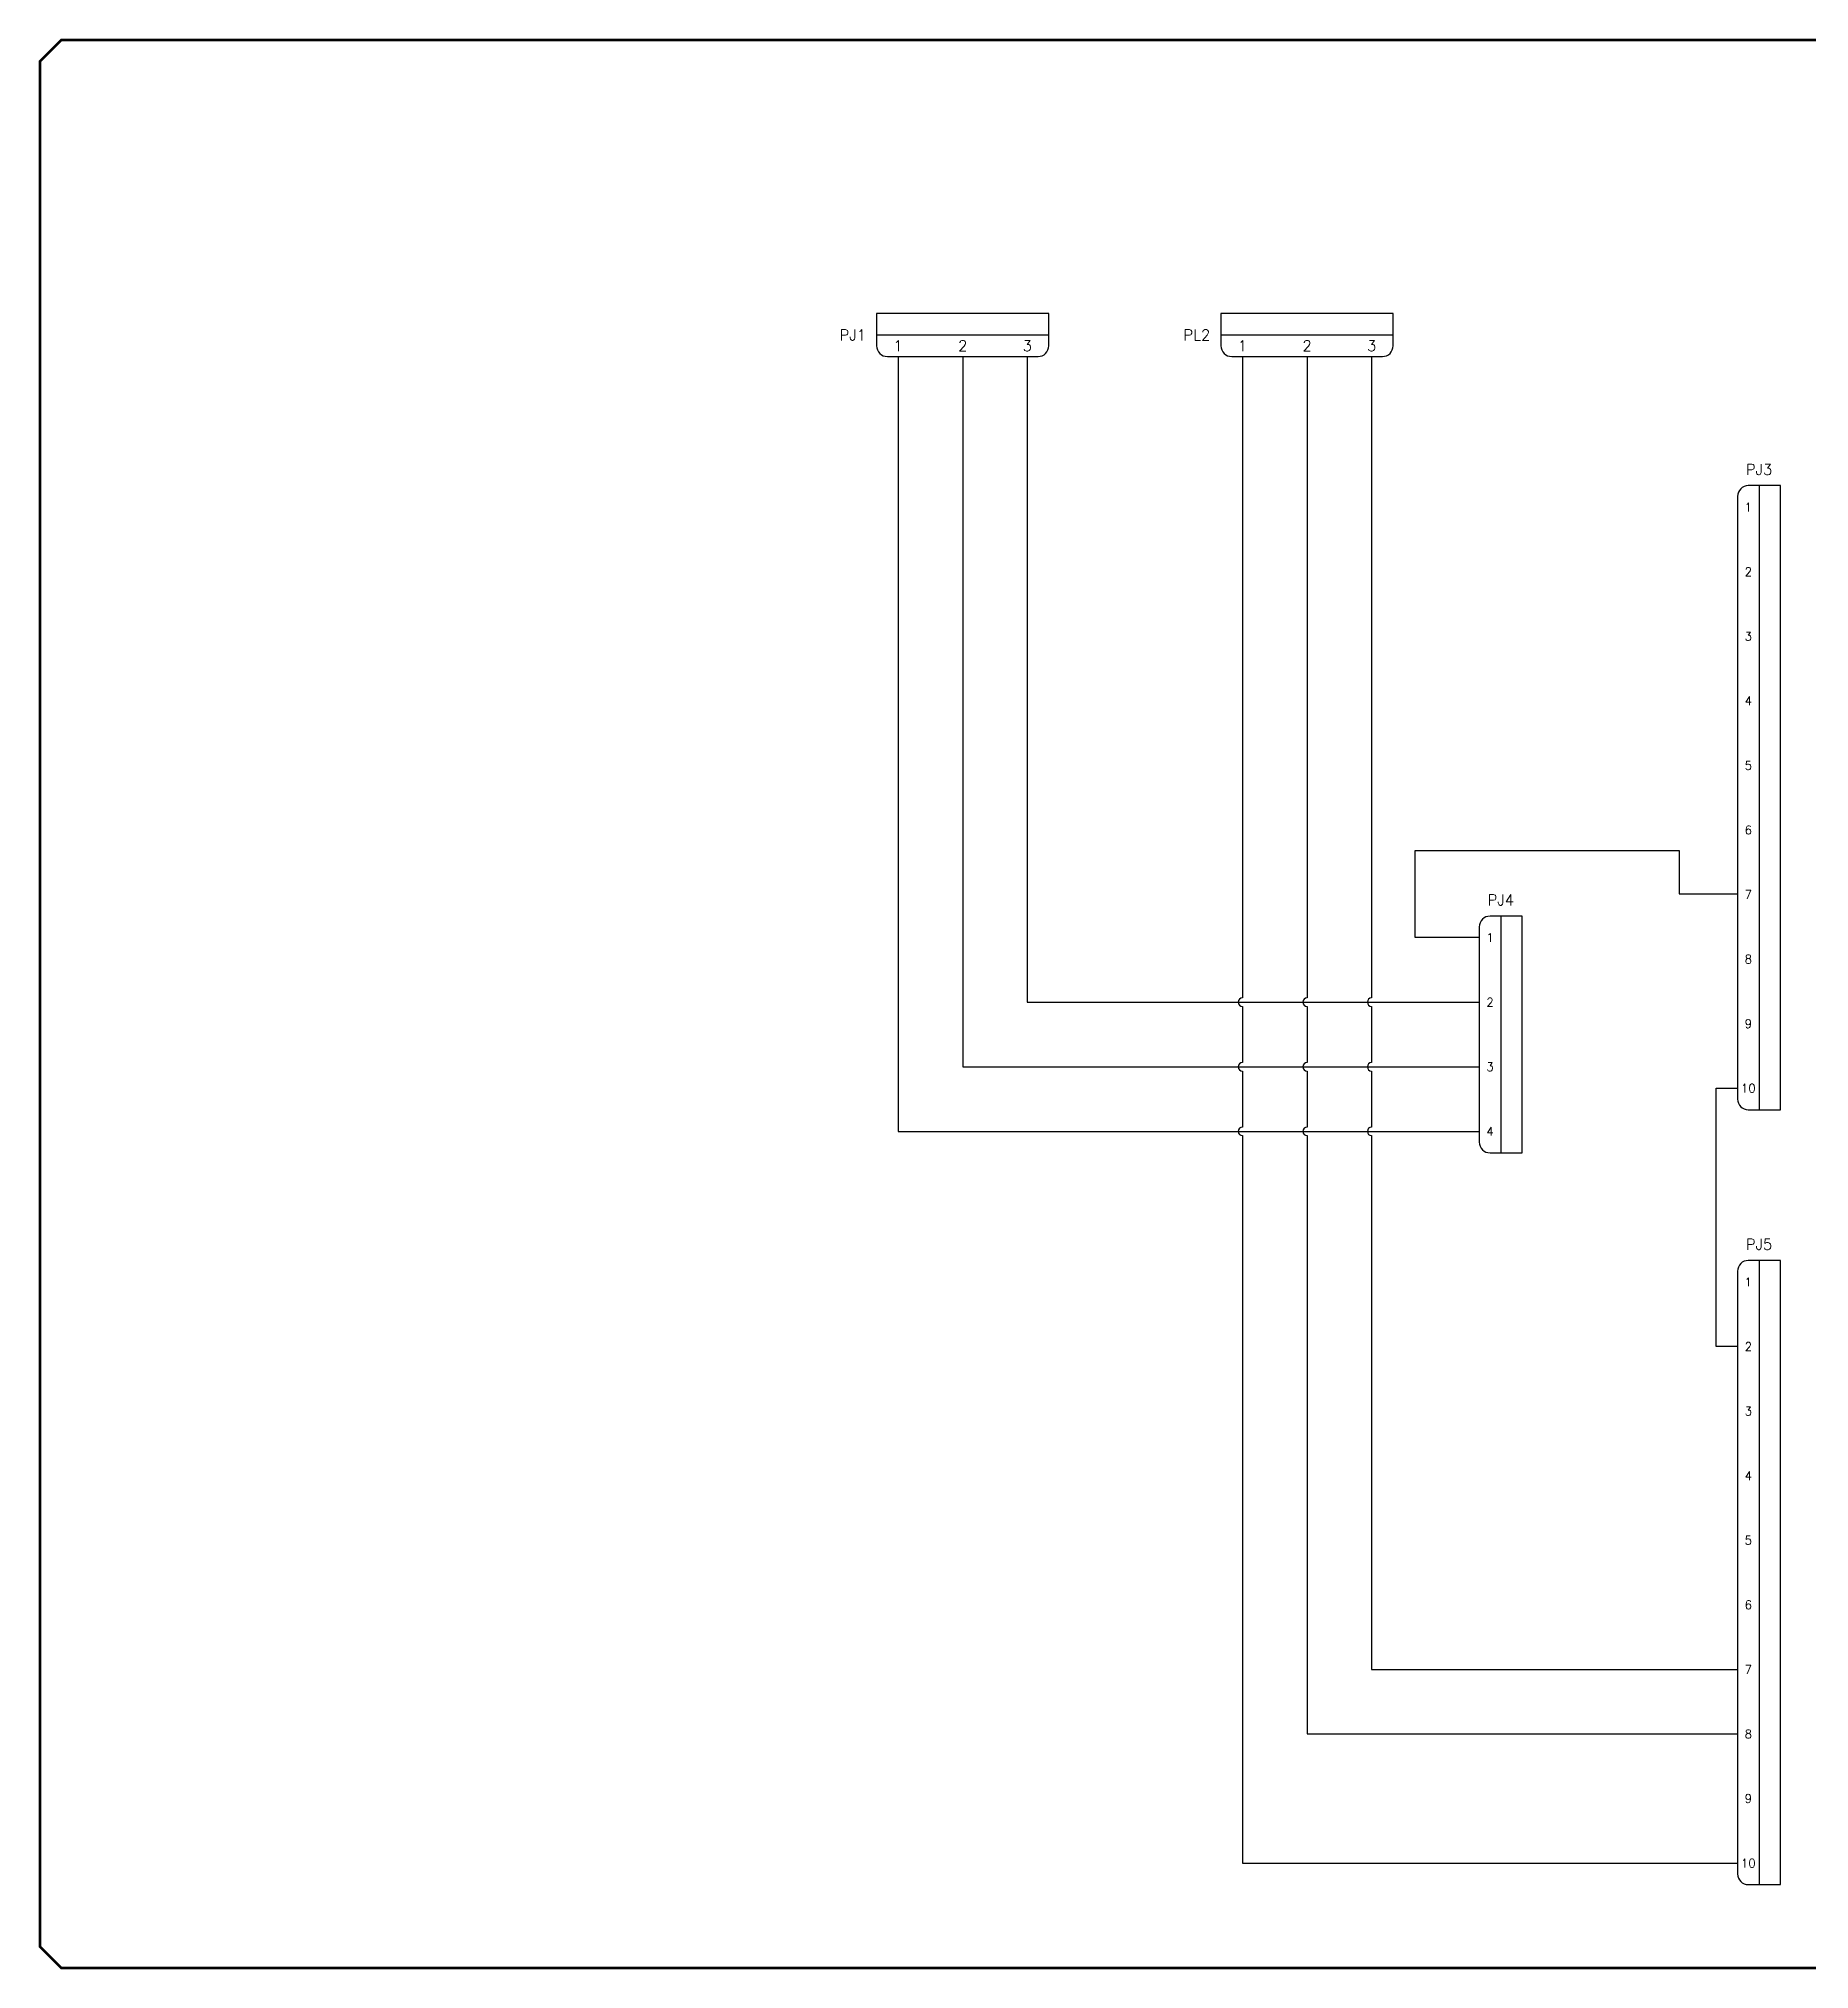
# Model space of a CAD drawing. Header units: inches. Extents: x 0 to 33.5, y 0 to 22.4.
# Drawn here: x 0.02 to 20.58, y 0.02 to 22.44 of the extents above; entities that cross this region are included whole.
import ezdxf
from ezdxf.enums import TextEntityAlignment as Align

# ---------------------------------------------------------------- set-up
doc = ezdxf.new("R2010")
doc.units = ezdxf.units.IN
doc.header["$MEASUREMENT"] = 0
for name, color, linetype in [('MISC', 7, 'Continuous'), ('SYMS', 7, 'Continuous'), ('TAGS', 150, 'Continuous'), ('TERMS', 123, 'Continuous'), ('TITLE', 7, 'Continuous'), ('WIRES', 7, 'Continuous')]:
    doc.layers.add(name, color=color, linetype=linetype)
doc.styles.add('ITALIC', font='ITALIC')
doc.styles.add('SIMPLEX', font='SIMPLEX')
doc.styles.add('WD', font='romans.shx')

# ---------------------------------------------------------------- blocks, each defined once
blk = doc.blocks.new('NO_NUM_acade_title')
at = {"layer": 'TITLE', "const_width": 0.0312}
blk.add_lwpolyline([(30.594, 0.281), (30.594, 22.177), (30.344, 22.427), (0.281, 22.427), (0.031, 22.177), (0.031, 0.281), (0.281, 0.031), (30.344, 0.031)], close=True, dxfattribs=at)
at = {"layer": 'TITLE', "color": 1, "style": 'ITALIC'}
for tag, height, p in [('TITLE#1', 0.125, (32.156, 3.406)), ('TITLE#2', 0.125, (32.156, 3.204)), ('TITLE#3', 0.125, (32.156, 3.001)), ('TITLE#4', 0.125, (32.156, 2.799)), ('DWG#', 0.2, (32.156, 0.826))]:
    blk.add_attdef(tag, text='', height=height, dxfattribs=at).set_placement(p, align=Align.CENTER)
at = {"layer": 'TITLE', "color": 1, "style": 'SIMPLEX'}
blk.add_attdef('CAD#', (30.826, 1.958), '', height=0.0938, rotation=90, dxfattribs=at)
at = {"layer": 'TITLE', "color": 1}
for tag, p, height, style in [('ENGINEER', (31.237, 1.958), 0.0938, 'ITALIC'), ('CHKDBY', (32.424, 1.958), 0.0938, 'ITALIC'), ('JOB#', (31.464, 1.644), 0.0938, 'SIMPLEX'), ('DRAWNBY', (32.494, 1.644), 0.0938, 'ITALIC'), ('SCALE', (31.353, 1.344), 0.0938, 'SIMPLEX'), ('DATE', (32.408, 1.344), 0.0938, 'SIMPLEX'), ('SHTS', (32.532, 0.25), 0.2, 'ITALIC')]:
    blk.add_attdef(tag, p, '', height=height, dxfattribs=dict(at, style=style))
at = {"layer": 'TITLE', "color": 1, "style": 'ITALIC'}
blk.add_attdef('SH#', text='', height=0.2, dxfattribs=at).set_placement((31.881, 0.25), align=Align.RIGHT)
at = {"layer": 'TITLE', "color": 7, "flags": 9}
blk.add_attdef('WD_TB', (31.219, 0.031), '', height=0.125, dxfattribs=at)
blk = doc.blocks.new('VCN1_1PJ_554')
at = {"layer": 'SYMS'}
for p, q in [((-0.25, 0.25), (-0.25, -0.125)), ((1.75, 0.25), (-0.25, 0.25)), ((1.75, -0.125), (1.75, 0.25)), ((-0.25, 0), (1.75, 0)), ((-0.125, -0.25), (1.625, -0.25))]:
    blk.add_line(p, q, dxfattribs=at)
for centre, start, end in [((-0.125, -0.125), 180, 270), ((1.625, -0.125), 270, 0)]:
    blk.add_arc(centre, 0.125, start, end, dxfattribs=at)
at = {"layer": 'SYMS', "linetype": 'Continuous', "style": 'WD', "flags": 8}
for tag, p in [('TERMDESC01J', (-0.05, 0.35)), ('TERMDESC02J', (0.7, 0.35)), ('TERMDESC03J', (1.45, 0.35))]:
    blk.add_attdef(tag, p, '', height=0.1, rotation=90, dxfattribs=at)
for tag, p in [('X2WIRE01J', (0.05, 0.35)), ('X2WIRE02J', (0.8, 0.35)), ('X2WIRE03J', (1.55, 0.35))]:
    blk.add_attdef(tag, text='', height=0.1, rotation=90, dxfattribs=at).set_placement(p, align=Align.TOP_LEFT)
at = {"layer": 'SYMS', "style": 'WD', "width": 0.7}
for tag, p in [('INST', (-0.375, 0.25)), ('LOC', (-0.375, 0.094)), ('XREF', (-0.375, -0.219)), ('DESC1', (-0.375, -0.375)), ('DESC2', (-0.375, -0.531))]:
    blk.add_attdef(tag, text='', height=0.125, dxfattribs=at).set_placement(p, align=Align.RIGHT)
at = {"layer": 'SYMS', "linetype": 'Continuous', "style": 'WD', "flags": 9}
for tag, p in [('ASSYCODE', (-0.188, 0.312)), ('MFG', (-0.171, 0.344)), ('CAT', (-0.169, 0.363))]:
    blk.add_attdef(tag, text='', height=0.01, dxfattribs=at).set_placement(p, align=Align.CENTER)
at = {"layer": 'SYMS', "style": 'WD'}
for tag, p, flags in [('ACE_FLAG', (-0.207, 0.434), 9), ('FAMILY', (-0.194, 0.407), 9), ('X2TERM01J', (0, 0.25), 1), ('X2TERM02J', (0.75, 0.25), 1), ('X2TERM03J', (1.5, 0.25), 1), ('WD_JUMPERS', (0, 0), 1), ('GENDER', (0.109, 0.08), 9), ('WDBLKNAM', (0.175, 0.125), 9), ('X1LINK', (1.875, 0), 1), ('X8TERM01P', (0, -0.25), 1), ('X8TERM02P', (0.75, -0.25), 1), ('X8TERM03P', (1.5, -0.25), 1)]:
    blk.add_attdef(tag, p, '', height=0.01, dxfattribs=dict(at, flags=flags))
at = {"layer": 'SYMS', "color": 7, "style": 'WD'}
for tag, p in [('X2_TINY_DOT_DONT_REMOVE_01J', (0, 0.25)), ('X2_TINY_DOT_DONT_REMOVE_02J', (0.75, 0.25)), ('X2_TINY_DOT_DONT_REMOVE_03J', (1.5, 0.25)), ('X8_TINY_DOT_DONT_REMOVE_01P', (0, -0.25)), ('X8_TINY_DOT_DONT_REMOVE_02P', (0.75, -0.25)), ('X8_TINY_DOT_DONT_REMOVE_03P', (1.5, -0.25))]:
    blk.add_attdef(tag, p, '', height=0.0001, dxfattribs=at)
at = {"layer": 'SYMS', "style": 'WD'}
blk.add_attdef('TAG1', text='', height=0.125, dxfattribs=at).set_placement((-0.375, -0.062), align=Align.RIGHT)
at = {"layer": 'SYMS', "linetype": 'Continuous', "style": 'WD'}
for tag, flags, p in [('TERM01J', 9, (0, 0.125)), ('TERM02J', 9, (0.75, 0.125)), ('TERM03J', 9, (1.5, 0.125)), ('TERM01P', 8, (0, -0.125)), ('TERM02P', 8, (0.75, -0.125)), ('TERM03P', 8, (1.5, -0.125))]:
    blk.add_attdef(tag, text='', height=0.125, dxfattribs=dict(at, flags=flags)).set_placement(p, align=Align.MIDDLE_CENTER)
at = {"layer": 'SYMS', "linetype": 'Continuous', "style": 'WD', "flags": 8}
for tag, p in [('TERMDESC01P', (-0.05, -0.35)), ('TERMDESC02P', (0.7, -0.35)), ('TERMDESC03P', (1.45, -0.35))]:
    blk.add_attdef(tag, text='', height=0.1, rotation=90, dxfattribs=at).set_placement(p, align=Align.RIGHT)
for tag, p in [('X8WIRE01P', (0.05, -0.35)), ('X8WIRE02P', (0.8, -0.35)), ('X8WIRE03P', (1.55, -0.35))]:
    blk.add_attdef(tag, text='', height=0.1, rotation=90, dxfattribs=at).set_placement(p, align=Align.TOP_RIGHT)
blk = doc.blocks.new('HCN1_1PJ_7BB')
at = {"layer": 'SYMS'}
for p, q in [((0.25, 0.25), (-0.125, 0.25)), ((0, 0.25), (0, -7)), ((0.25, -7), (0.25, 0.25)), ((-0.25, 0.125), (-0.25, -6.875)), ((-0.125, -7), (0.25, -7))]:
    blk.add_line(p, q, dxfattribs=at)
for centre, start, end in [((-0.125, 0.125), 90, 180), ((-0.125, -6.875), 180, 270)]:
    blk.add_arc(centre, 0.125, start, end, dxfattribs=at)
at = {"layer": 'SYMS', "style": 'WD', "width": 0.7}
for tag, p in [('INST', (0, 1)), ('LOC', (0, 0.844)), ('DESC1', (0, 0.688)), ('DESC2', (0, 0.531))]:
    blk.add_attdef(tag, text='', height=0.125, dxfattribs=at).set_placement(p, align=Align.CENTER)
at = {"layer": 'SYMS', "style": 'WD'}
blk.add_attdef('TAG1', text='', height=0.125, dxfattribs=at).set_placement((0, 0.375), align=Align.CENTER)
at = {"layer": 'SYMS', "style": 'WD', "width": 0.8}
blk.add_attdef('XREF', (1, 0.375), '', height=0.125, dxfattribs=at)
at = {"layer": 'SYMS', "linetype": 'Continuous', "style": 'WD', "flags": 8}
for tag, p in [('TERMDESC01P', (-0.35, 0.05)), ('TERMDESC02P', (-0.35, -0.7)), ('TERMDESC03P', (-0.35, -1.45)), ('TERMDESC04P', (-0.35, -2.2)), ('TERMDESC05P', (-0.35, -2.95)), ('TERMDESC06P', (-0.35, -3.7)), ('TERMDESC07P', (-0.35, -4.45)), ('TERMDESC08P', (-0.35, -5.2)), ('TERMDESC09P', (-0.35, -5.95)), ('TERMDESC10P', (-0.35, -6.7))]:
    blk.add_attdef(tag, text='', height=0.1, dxfattribs=at).set_placement(p, align=Align.RIGHT)
at = {"layer": 'SYMS', "linetype": 'Continuous', "style": 'WD'}
for tag, flags, p in [('TERM01P', 8, (-0.125, 0)), ('TERM01J', 9, (0.125, 0)), ('TERM02P', 8, (-0.125, -0.75)), ('TERM02J', 9, (0.125, -0.75)), ('TERM03P', 8, (-0.125, -1.5)), ('TERM03J', 9, (0.125, -1.5)), ('TERM04P', 8, (-0.125, -2.25)), ('TERM04J', 9, (0.125, -2.25)), ('TERM05P', 8, (-0.125, -3)), ('TERM05J', 9, (0.125, -3)), ('TERM06P', 8, (-0.125, -3.75)), ('TERM06J', 9, (0.125, -3.75)), ('TERM07P', 8, (-0.125, -4.5)), ('TERM07J', 9, (0.125, -4.5)), ('TERM08P', 8, (-0.125, -5.25)), ('TERM08J', 9, (0.125, -5.25)), ('TERM09P', 8, (-0.125, -6)), ('TERM09J', 9, (0.125, -6)), ('TERM10P', 8, (-0.125, -6.75)), ('TERM10J', 9, (0.125, -6.75))]:
    blk.add_attdef(tag, text='', height=0.1, dxfattribs=dict(at, flags=flags)).set_placement(p, align=Align.MIDDLE_CENTER)
at = {"layer": 'SYMS', "color": 7, "style": 'WD'}
for tag, p in [('X4_TINY_DOT_DONT_REMOVE_01P', (-0.25, 0)), ('X1_TINY_DOT_DONT_REMOVE_01J', (0.25, 0)), ('X4_TINY_DOT_DONT_REMOVE_02P', (-0.25, -0.75)), ('X1_TINY_DOT_DONT_REMOVE_02J', (0.25, -0.75)), ('X4_TINY_DOT_DONT_REMOVE_03P', (-0.25, -1.5)), ('X1_TINY_DOT_DONT_REMOVE_03J', (0.25, -1.5)), ('X4_TINY_DOT_DONT_REMOVE_04P', (-0.25, -2.25)), ('X1_TINY_DOT_DONT_REMOVE_04J', (0.25, -2.25)), ('X4_TINY_DOT_DONT_REMOVE_05P', (-0.25, -3)), ('X1_TINY_DOT_DONT_REMOVE_05J', (0.25, -3)), ('X4_TINY_DOT_DONT_REMOVE_06P', (-0.25, -3.75)), ('X1_TINY_DOT_DONT_REMOVE_06J', (0.25, -3.75)), ('X4_TINY_DOT_DONT_REMOVE_07P', (-0.25, -4.5)), ('X1_TINY_DOT_DONT_REMOVE_07J', (0.25, -4.5)), ('X4_TINY_DOT_DONT_REMOVE_08P', (-0.25, -5.25)), ('X1_TINY_DOT_DONT_REMOVE_08J', (0.25, -5.25)), ('X4_TINY_DOT_DONT_REMOVE_09P', (-0.25, -6)), ('X1_TINY_DOT_DONT_REMOVE_09J', (0.25, -6)), ('X4_TINY_DOT_DONT_REMOVE_10P', (-0.25, -6.75)), ('X1_TINY_DOT_DONT_REMOVE_10J', (0.25, -6.75))]:
    blk.add_attdef(tag, p, '', height=0.0001, dxfattribs=at)
at = {"layer": 'SYMS', "style": 'WD'}
for tag, p, flags in [('X4TERM01P', (-0.25, 0), 1), ('WD_JUMPERS', (0, 0), 1), ('ACE_FLAG', (0.048, 0.134), 9), ('FAMILY', (0.048, 0.121), 9), ('GENDER', (0.109, 0.08), 9), ('WDBLKNAM', (0.175, 0.125), 9), ('X1TERM01J', (0.25, 0), 1), ('X4TERM02P', (-0.25, -0.75), 1), ('X1TERM02J', (0.25, -0.75), 1), ('X4TERM03P', (-0.25, -1.5), 1), ('X1TERM03J', (0.25, -1.5), 1), ('X4TERM04P', (-0.25, -2.25), 1), ('X1TERM04J', (0.25, -2.25), 1), ('X4TERM05P', (-0.25, -3), 1), ('X1TERM05J', (0.25, -3), 1), ('X4TERM06P', (-0.25, -3.75), 1), ('X1TERM06J', (0.25, -3.75), 1), ('X4TERM07P', (-0.25, -4.5), 1), ('X1TERM07J', (0.25, -4.5), 1), ('X4TERM08P', (-0.25, -5.25), 1), ('X1TERM08J', (0.25, -5.25), 1), ('X4TERM09P', (-0.25, -6), 1), ('X1TERM09J', (0.25, -6), 1), ('X4TERM10P', (-0.25, -6.75), 1), ('X1TERM10J', (0.25, -6.75), 1), ('X8LINK', (0, -7.125), 1)]:
    blk.add_attdef(tag, p, '', height=0.01, dxfattribs=dict(at, flags=flags))
at = {"layer": 'SYMS', "linetype": 'Continuous', "style": 'WD', "flags": 9}
for tag, p in [('ASSYCODE', (0.046, 0.065)), ('MFG', (0.051, 0.078)), ('CAT', (0.052, 0.098))]:
    blk.add_attdef(tag, text='', height=0.01, dxfattribs=at).set_placement(p, align=Align.CENTER)
at = {"layer": 'SYMS', "linetype": 'Continuous', "style": 'WD', "flags": 8}
for tag, p in [('TERMDESC01J', (0.35, 0.05)), ('TERMDESC02J', (0.35, -0.7)), ('TERMDESC03J', (0.35, -1.45)), ('TERMDESC04J', (0.35, -2.2)), ('TERMDESC05J', (0.35, -2.95)), ('TERMDESC06J', (0.35, -3.7)), ('TERMDESC07J', (0.35, -4.45)), ('TERMDESC08J', (0.35, -5.2)), ('TERMDESC09J', (0.35, -5.95)), ('TERMDESC10J', (0.35, -6.7))]:
    blk.add_attdef(tag, p, '', height=0.1, dxfattribs=at)
for tag, p in [('X4WIRE01P', (-0.35, -0.05)), ('X4WIRE02P', (-0.35, -0.8)), ('X4WIRE03P', (-0.35, -1.55)), ('X4WIRE04P', (-0.35, -2.3)), ('X4WIRE05P', (-0.35, -3.05)), ('X4WIRE06P', (-0.35, -3.8)), ('X4WIRE07P', (-0.35, -4.55)), ('X4WIRE08P', (-0.35, -5.3)), ('X4WIRE09P', (-0.35, -6.05)), ('X4WIRE10P', (-0.35, -6.8))]:
    blk.add_attdef(tag, text='', height=0.1, dxfattribs=at).set_placement(p, align=Align.TOP_RIGHT)
for tag, p in [('X1WIRE01J', (0.35, -0.05)), ('X1WIRE02J', (0.35, -0.8)), ('X1WIRE03J', (0.35, -1.55)), ('X1WIRE04J', (0.35, -2.3)), ('X1WIRE05J', (0.35, -3.05)), ('X1WIRE06J', (0.35, -3.8)), ('X1WIRE07J', (0.35, -4.55)), ('X1WIRE08J', (0.35, -5.3)), ('X1WIRE09J', (0.35, -6.05)), ('X1WIRE10J', (0.35, -6.8))]:
    blk.add_attdef(tag, text='', height=0.1, dxfattribs=at).set_placement(p, align=Align.TOP_LEFT)
blk = doc.blocks.new('HCN1_1PJ_96D')
at = {"layer": 'SYMS'}
for p, q in [((0.25, 0.25), (-0.125, 0.25)), ((0, 0.25), (0, -2.5)), ((0.25, -2.5), (0.25, 0.25)), ((-0.25, 0.125), (-0.25, -2.375)), ((-0.125, -2.5), (0.25, -2.5))]:
    blk.add_line(p, q, dxfattribs=at)
for centre, start, end in [((-0.125, 0.125), 90, 180), ((-0.125, -2.375), 180, 270)]:
    blk.add_arc(centre, 0.125, start, end, dxfattribs=at)
at = {"layer": 'SYMS', "style": 'WD', "width": 0.7}
for tag, p in [('INST', (0, 1)), ('LOC', (0, 0.844)), ('DESC1', (0, 0.688)), ('DESC2', (0, 0.531))]:
    blk.add_attdef(tag, text='', height=0.125, dxfattribs=at).set_placement(p, align=Align.CENTER)
at = {"layer": 'SYMS', "style": 'WD'}
blk.add_attdef('TAG1', text='', height=0.125, dxfattribs=at).set_placement((0, 0.375), align=Align.CENTER)
at = {"layer": 'SYMS', "style": 'WD', "width": 0.8}
blk.add_attdef('XREF', (1, 0.375), '', height=0.125, dxfattribs=at)
at = {"layer": 'SYMS', "linetype": 'Continuous', "style": 'WD', "flags": 8}
for tag, p in [('TERMDESC01P', (-0.35, 0.05)), ('TERMDESC02P', (-0.35, -0.7)), ('TERMDESC03P', (-0.35, -1.45)), ('TERMDESC04P', (-0.35, -2.2))]:
    blk.add_attdef(tag, text='', height=0.1, dxfattribs=at).set_placement(p, align=Align.RIGHT)
at = {"layer": 'SYMS', "linetype": 'Continuous', "style": 'WD'}
for tag, flags, p in [('TERM01P', 8, (-0.125, 0)), ('TERM01J', 9, (0.125, 0)), ('TERM02P', 8, (-0.125, -0.75)), ('TERM02J', 9, (0.125, -0.75)), ('TERM03P', 8, (-0.125, -1.5)), ('TERM03J', 9, (0.125, -1.5)), ('TERM04P', 8, (-0.125, -2.25)), ('TERM04J', 9, (0.125, -2.25))]:
    blk.add_attdef(tag, text='', height=0.1, dxfattribs=dict(at, flags=flags)).set_placement(p, align=Align.MIDDLE_CENTER)
at = {"layer": 'SYMS', "color": 7, "style": 'WD'}
for tag, p in [('X4_TINY_DOT_DONT_REMOVE_01P', (-0.25, 0)), ('X1_TINY_DOT_DONT_REMOVE_01J', (0.25, 0)), ('X4_TINY_DOT_DONT_REMOVE_02P', (-0.25, -0.75)), ('X1_TINY_DOT_DONT_REMOVE_02J', (0.25, -0.75)), ('X4_TINY_DOT_DONT_REMOVE_03P', (-0.25, -1.5)), ('X1_TINY_DOT_DONT_REMOVE_03J', (0.25, -1.5)), ('X4_TINY_DOT_DONT_REMOVE_04P', (-0.25, -2.25)), ('X1_TINY_DOT_DONT_REMOVE_04J', (0.25, -2.25))]:
    blk.add_attdef(tag, p, '', height=0.0001, dxfattribs=at)
at = {"layer": 'SYMS', "style": 'WD'}
for tag, p, flags in [('X4TERM01P', (-0.25, 0), 1), ('WD_JUMPERS', (0, 0), 1), ('ACE_FLAG', (0.048, 0.134), 9), ('FAMILY', (0.048, 0.121), 9), ('GENDER', (0.109, 0.08), 9), ('WDBLKNAM', (0.175, 0.125), 9), ('X1TERM01J', (0.25, 0), 1), ('X4TERM02P', (-0.25, -0.75), 1), ('X1TERM02J', (0.25, -0.75), 1), ('X4TERM03P', (-0.25, -1.5), 1), ('X1TERM03J', (0.25, -1.5), 1), ('X4TERM04P', (-0.25, -2.25), 1), ('X1TERM04J', (0.25, -2.25), 1), ('X8LINK', (0, -2.625), 1)]:
    blk.add_attdef(tag, p, '', height=0.01, dxfattribs=dict(at, flags=flags))
at = {"layer": 'SYMS', "linetype": 'Continuous', "style": 'WD', "flags": 9}
for tag, p in [('ASSYCODE', (0.046, 0.065)), ('MFG', (0.051, 0.078)), ('CAT', (0.052, 0.098))]:
    blk.add_attdef(tag, text='', height=0.01, dxfattribs=at).set_placement(p, align=Align.CENTER)
at = {"layer": 'SYMS', "linetype": 'Continuous', "style": 'WD', "flags": 8}
for tag, p in [('TERMDESC01J', (0.35, 0.05)), ('TERMDESC02J', (0.35, -0.7)), ('TERMDESC03J', (0.35, -1.45)), ('TERMDESC04J', (0.35, -2.2))]:
    blk.add_attdef(tag, p, '', height=0.1, dxfattribs=at)
for tag, p in [('X4WIRE01P', (-0.35, -0.05)), ('X4WIRE02P', (-0.35, -0.8)), ('X4WIRE03P', (-0.35, -1.55)), ('X4WIRE04P', (-0.35, -2.3))]:
    blk.add_attdef(tag, text='', height=0.1, dxfattribs=at).set_placement(p, align=Align.TOP_RIGHT)
for tag, p in [('X1WIRE01J', (0.35, -0.05)), ('X1WIRE02J', (0.35, -0.8)), ('X1WIRE03J', (0.35, -1.55)), ('X1WIRE04J', (0.35, -2.3))]:
    blk.add_attdef(tag, text='', height=0.1, dxfattribs=at).set_placement(p, align=Align.TOP_LEFT)

msp = doc.modelspace()

# ---------------------------------------------------------------- linework, layer by layer
at = {"layer": 'WIRES'}
for p, q in [((10, 18.75), (10, 9.75)), ((10.75, 18.75), (10.75, 10.5)), ((11.5, 18.75), (11.5, 11.25)), ((14, 18.75), (14, 11.3)), ((14.75, 18.75), (14.75, 11.3)), ((15.5, 18.75), (15.5, 11.3)), ((16.004, 12), (16.004, 13.014)), ((16.004, 13.014), (19.072, 13.014)), ((19.072, 13.014), (19.072, 12.509)), ((19.072, 12.509), (19.75, 12.509)), ((16.75, 12), (16.004, 12)), ((11.5, 11.25), (16.75, 11.25)), ((14, 11.2), (14, 10.55)), ((14.75, 11.2), (14.75, 10.55)), ((15.5, 11.2), (15.5, 10.55)), ((10.75, 10.5), (16.75, 10.5)), ((14, 10.45), (14, 9.8)), ((14.75, 10.45), (14.75, 9.8)), ((15.5, 10.45), (15.5, 9.8)), ((19.5, 7.25), (19.5, 10.25)), ((19.5, 10.25), (19.75, 10.25)), ((10, 9.75), (16.75, 9.75)), ((14, 9.7), (14, 1.25)), ((14.75, 9.7), (14.75, 2.75)), ((15.5, 9.7), (15.5, 3.5)), ((19.75, 7.25), (19.5, 7.25)), ((15.5, 3.5), (19.75, 3.5)), ((14.75, 2.75), (19.75, 2.75)), ((14, 1.25), (19.75, 1.25))]:
    msp.add_line(p, q, dxfattribs=at)
for centre in [(14, 11.25), (14.75, 11.25), (15.5, 11.25), (14, 10.5), (14.75, 10.5), (15.5, 10.5), (14, 9.75), (14.75, 9.75), (15.5, 9.75)]:
    msp.add_arc(centre, 0.05, 90, 270, dxfattribs=at)

# ---------------------------------------------------------------- block references
msp.add_blockref('NO_NUM_acade_title', (0, 0))
at = {"layer": 'SYMS'}
ref = msp.add_blockref('VCN1_1PJ_554', (10, 19), dxfattribs=at)
ref.add_attrib('TAG1', 'PJ1', dxfattribs={"layer": 'TAGS', "height": 0.125, "style": 'WD'}).set_placement((9.625, 18.938), align=Align.RIGHT)
ref.add_attrib('X8_TINY_DOT_DONT_REMOVE_01P', '.', (10, 18.75), dxfattribs={"layer": 'MISC', "color": 7, "height": 0.0001, "style": 'WD'})
ref.add_attrib('X2_TINY_DOT_DONT_REMOVE_01J', '.', (10, 19.25), dxfattribs={"layer": 'MISC', "color": 7, "height": 0.0001, "style": 'WD'})
ref.add_attrib('TERM01P', '1', dxfattribs={"layer": 'TERMS', "linetype": 'Continuous', "height": 0.125, "style": 'WD', "flags": 8}).set_placement((10, 18.875), align=Align.MIDDLE_CENTER)
ref.add_attrib('X8_TINY_DOT_DONT_REMOVE_02P', '.', (10.75, 18.75), dxfattribs={"layer": 'MISC', "color": 7, "height": 0.0001, "style": 'WD'})
ref.add_attrib('X2_TINY_DOT_DONT_REMOVE_02J', '.', (10.75, 19.25), dxfattribs={"layer": 'MISC', "color": 7, "height": 0.0001, "style": 'WD'})
ref.add_attrib('TERM02P', '2', dxfattribs={"layer": 'TERMS', "linetype": 'Continuous', "height": 0.125, "style": 'WD', "flags": 8}).set_placement((10.75, 18.875), align=Align.MIDDLE_CENTER)
ref.add_attrib('X8_TINY_DOT_DONT_REMOVE_03P', '.', (11.5, 18.75), dxfattribs={"layer": 'MISC', "color": 7, "height": 0.0001, "style": 'WD'})
ref.add_attrib('X2_TINY_DOT_DONT_REMOVE_03J', '.', (11.5, 19.25), dxfattribs={"layer": 'MISC', "color": 7, "height": 0.0001, "style": 'WD'})
ref.add_attrib('TERM03P', '3', dxfattribs={"layer": 'TERMS', "linetype": 'Continuous', "height": 0.125, "style": 'WD', "flags": 8}).set_placement((11.5, 18.875), align=Align.MIDDLE_CENTER)
ref = msp.add_blockref('VCN1_1PJ_554', (14, 19), dxfattribs=at)
ref.add_attrib('TAG1', 'PL2', dxfattribs={"layer": 'TAGS', "height": 0.125, "style": 'WD'}).set_placement((13.625, 18.938), align=Align.RIGHT)
ref.add_attrib('X8_TINY_DOT_DONT_REMOVE_01P', '.', (14, 18.75), dxfattribs={"layer": 'MISC', "color": 7, "height": 0.0001, "style": 'WD'})
ref.add_attrib('X2_TINY_DOT_DONT_REMOVE_01J', '.', (14, 19.25), dxfattribs={"layer": 'MISC', "color": 7, "height": 0.0001, "style": 'WD'})
ref.add_attrib('TERM01P', '1', dxfattribs={"layer": 'TERMS', "linetype": 'Continuous', "height": 0.125, "style": 'WD', "flags": 8}).set_placement((14, 18.875), align=Align.MIDDLE_CENTER)
ref.add_attrib('X8_TINY_DOT_DONT_REMOVE_02P', '.', (14.75, 18.75), dxfattribs={"layer": 'MISC', "color": 7, "height": 0.0001, "style": 'WD'})
ref.add_attrib('X2_TINY_DOT_DONT_REMOVE_02J', '.', (14.75, 19.25), dxfattribs={"layer": 'MISC', "color": 7, "height": 0.0001, "style": 'WD'})
ref.add_attrib('TERM02P', '2', dxfattribs={"layer": 'TERMS', "linetype": 'Continuous', "height": 0.125, "style": 'WD', "flags": 8}).set_placement((14.75, 18.875), align=Align.MIDDLE_CENTER)
ref.add_attrib('X8_TINY_DOT_DONT_REMOVE_03P', '.', (15.5, 18.75), dxfattribs={"layer": 'MISC', "color": 7, "height": 0.0001, "style": 'WD'})
ref.add_attrib('X2_TINY_DOT_DONT_REMOVE_03J', '.', (15.5, 19.25), dxfattribs={"layer": 'MISC', "color": 7, "height": 0.0001, "style": 'WD'})
ref.add_attrib('TERM03P', '3', dxfattribs={"layer": 'TERMS', "linetype": 'Continuous', "height": 0.125, "style": 'WD', "flags": 8}).set_placement((15.5, 18.875), align=Align.MIDDLE_CENTER)
ref = msp.add_blockref('HCN1_1PJ_7BB', (20, 17), dxfattribs=at)
ref.add_attrib('TAG1', 'PJ3', dxfattribs={"layer": 'TAGS', "height": 0.125, "style": 'WD'}).set_placement((20, 17.375), align=Align.CENTER)
ref.add_attrib('X4_TINY_DOT_DONT_REMOVE_01P', '.', (19.75, 17), dxfattribs={"layer": 'MISC', "color": 7, "height": 0.0001, "style": 'WD'})
ref.add_attrib('X1_TINY_DOT_DONT_REMOVE_01J', '.', (20.25, 17), dxfattribs={"layer": 'MISC', "color": 7, "height": 0.0001, "style": 'WD'})
ref.add_attrib('TERM01P', '1', dxfattribs={"layer": 'TERMS', "linetype": 'Continuous', "height": 0.1, "style": 'WD', "flags": 8}).set_placement((19.875, 17), align=Align.MIDDLE_CENTER)
ref.add_attrib('X4_TINY_DOT_DONT_REMOVE_02P', '.', (19.75, 16.25), dxfattribs={"layer": 'MISC', "color": 7, "height": 0.0001, "style": 'WD'})
ref.add_attrib('X1_TINY_DOT_DONT_REMOVE_02J', '.', (20.25, 16.25), dxfattribs={"layer": 'MISC', "color": 7, "height": 0.0001, "style": 'WD'})
ref.add_attrib('TERM02P', '2', dxfattribs={"layer": 'TERMS', "linetype": 'Continuous', "height": 0.1, "style": 'WD', "flags": 8}).set_placement((19.875, 16.25), align=Align.MIDDLE_CENTER)
ref.add_attrib('X4_TINY_DOT_DONT_REMOVE_03P', '.', (19.75, 15.5), dxfattribs={"layer": 'MISC', "color": 7, "height": 0.0001, "style": 'WD'})
ref.add_attrib('X1_TINY_DOT_DONT_REMOVE_03J', '.', (20.25, 15.5), dxfattribs={"layer": 'MISC', "color": 7, "height": 0.0001, "style": 'WD'})
ref.add_attrib('TERM03P', '3', dxfattribs={"layer": 'TERMS', "linetype": 'Continuous', "height": 0.1, "style": 'WD', "flags": 8}).set_placement((19.875, 15.5), align=Align.MIDDLE_CENTER)
ref.add_attrib('X4_TINY_DOT_DONT_REMOVE_04P', '.', (19.75, 14.75), dxfattribs={"layer": 'MISC', "color": 7, "height": 0.0001, "style": 'WD'})
ref.add_attrib('X1_TINY_DOT_DONT_REMOVE_04J', '.', (20.25, 14.75), dxfattribs={"layer": 'MISC', "color": 7, "height": 0.0001, "style": 'WD'})
ref.add_attrib('TERM04P', '4', dxfattribs={"layer": 'TERMS', "linetype": 'Continuous', "height": 0.1, "style": 'WD', "flags": 8}).set_placement((19.875, 14.75), align=Align.MIDDLE_CENTER)
ref.add_attrib('X4_TINY_DOT_DONT_REMOVE_05P', '.', (19.75, 14), dxfattribs={"layer": 'MISC', "color": 7, "height": 0.0001, "style": 'WD'})
ref.add_attrib('X1_TINY_DOT_DONT_REMOVE_05J', '.', (20.25, 14), dxfattribs={"layer": 'MISC', "color": 7, "height": 0.0001, "style": 'WD'})
ref.add_attrib('TERM05P', '5', dxfattribs={"layer": 'TERMS', "linetype": 'Continuous', "height": 0.1, "style": 'WD', "flags": 8}).set_placement((19.875, 14), align=Align.MIDDLE_CENTER)
ref.add_attrib('X4_TINY_DOT_DONT_REMOVE_06P', '.', (19.75, 13.25), dxfattribs={"layer": 'MISC', "color": 7, "height": 0.0001, "style": 'WD'})
ref.add_attrib('X1_TINY_DOT_DONT_REMOVE_06J', '.', (20.25, 13.25), dxfattribs={"layer": 'MISC', "color": 7, "height": 0.0001, "style": 'WD'})
ref.add_attrib('TERM06P', '6', dxfattribs={"layer": 'TERMS', "linetype": 'Continuous', "height": 0.1, "style": 'WD', "flags": 8}).set_placement((19.875, 13.25), align=Align.MIDDLE_CENTER)
ref.add_attrib('X4_TINY_DOT_DONT_REMOVE_07P', '.', (19.75, 12.5), dxfattribs={"layer": 'MISC', "color": 7, "height": 0.0001, "style": 'WD'})
ref.add_attrib('X1_TINY_DOT_DONT_REMOVE_07J', '.', (20.25, 12.5), dxfattribs={"layer": 'MISC', "color": 7, "height": 0.0001, "style": 'WD'})
ref.add_attrib('TERM07P', '7', dxfattribs={"layer": 'TERMS', "linetype": 'Continuous', "height": 0.1, "style": 'WD', "flags": 8}).set_placement((19.875, 12.5), align=Align.MIDDLE_CENTER)
ref.add_attrib('X4_TINY_DOT_DONT_REMOVE_08P', '.', (19.75, 11.75), dxfattribs={"layer": 'MISC', "color": 7, "height": 0.0001, "style": 'WD'})
ref.add_attrib('X1_TINY_DOT_DONT_REMOVE_08J', '.', (20.25, 11.75), dxfattribs={"layer": 'MISC', "color": 7, "height": 0.0001, "style": 'WD'})
ref.add_attrib('TERM08P', '8', dxfattribs={"layer": 'TERMS', "linetype": 'Continuous', "height": 0.1, "style": 'WD', "flags": 8}).set_placement((19.875, 11.75), align=Align.MIDDLE_CENTER)
ref.add_attrib('X4_TINY_DOT_DONT_REMOVE_09P', '.', (19.75, 11), dxfattribs={"layer": 'MISC', "color": 7, "height": 0.0001, "style": 'WD'})
ref.add_attrib('X1_TINY_DOT_DONT_REMOVE_09J', '.', (20.25, 11), dxfattribs={"layer": 'MISC', "color": 7, "height": 0.0001, "style": 'WD'})
ref.add_attrib('TERM09P', '9', dxfattribs={"layer": 'TERMS', "linetype": 'Continuous', "height": 0.1, "style": 'WD', "flags": 8}).set_placement((19.875, 11), align=Align.MIDDLE_CENTER)
ref.add_attrib('X4_TINY_DOT_DONT_REMOVE_10P', '.', (19.75, 10.25), dxfattribs={"layer": 'MISC', "color": 7, "height": 0.0001, "style": 'WD'})
ref.add_attrib('X1_TINY_DOT_DONT_REMOVE_10J', '.', (20.25, 10.25), dxfattribs={"layer": 'MISC', "color": 7, "height": 0.0001, "style": 'WD'})
ref.add_attrib('TERM10P', '10', dxfattribs={"layer": 'TERMS', "linetype": 'Continuous', "height": 0.1, "style": 'WD', "flags": 8}).set_placement((19.875, 10.25), align=Align.MIDDLE_CENTER)
ref = msp.add_blockref('HCN1_1PJ_96D', (17, 12), dxfattribs=at)
ref.add_attrib('TAG1', 'PJ4', dxfattribs={"layer": 'TAGS', "height": 0.125, "style": 'WD'}).set_placement((17, 12.375), align=Align.CENTER)
ref.add_attrib('X4_TINY_DOT_DONT_REMOVE_01P', '.', (16.75, 12), dxfattribs={"layer": 'MISC', "color": 7, "height": 0.0001, "style": 'WD'})
ref.add_attrib('X1_TINY_DOT_DONT_REMOVE_01J', '.', (17.25, 12), dxfattribs={"layer": 'MISC', "color": 7, "height": 0.0001, "style": 'WD'})
ref.add_attrib('TERM01P', '1', dxfattribs={"layer": 'TERMS', "linetype": 'Continuous', "height": 0.1, "style": 'WD', "flags": 8}).set_placement((16.875, 12), align=Align.MIDDLE_CENTER)
ref.add_attrib('X4_TINY_DOT_DONT_REMOVE_02P', '.', (16.75, 11.25), dxfattribs={"layer": 'MISC', "color": 7, "height": 0.0001, "style": 'WD'})
ref.add_attrib('X1_TINY_DOT_DONT_REMOVE_02J', '.', (17.25, 11.25), dxfattribs={"layer": 'MISC', "color": 7, "height": 0.0001, "style": 'WD'})
ref.add_attrib('TERM02P', '2', dxfattribs={"layer": 'TERMS', "linetype": 'Continuous', "height": 0.1, "style": 'WD', "flags": 8}).set_placement((16.875, 11.25), align=Align.MIDDLE_CENTER)
ref.add_attrib('X4_TINY_DOT_DONT_REMOVE_03P', '.', (16.75, 10.5), dxfattribs={"layer": 'MISC', "color": 7, "height": 0.0001, "style": 'WD'})
ref.add_attrib('X1_TINY_DOT_DONT_REMOVE_03J', '.', (17.25, 10.5), dxfattribs={"layer": 'MISC', "color": 7, "height": 0.0001, "style": 'WD'})
ref.add_attrib('TERM03P', '3', dxfattribs={"layer": 'TERMS', "linetype": 'Continuous', "height": 0.1, "style": 'WD', "flags": 8}).set_placement((16.875, 10.5), align=Align.MIDDLE_CENTER)
ref.add_attrib('X4_TINY_DOT_DONT_REMOVE_04P', '.', (16.75, 9.75), dxfattribs={"layer": 'MISC', "color": 7, "height": 0.0001, "style": 'WD'})
ref.add_attrib('X1_TINY_DOT_DONT_REMOVE_04J', '.', (17.25, 9.75), dxfattribs={"layer": 'MISC', "color": 7, "height": 0.0001, "style": 'WD'})
ref.add_attrib('TERM04P', '4', dxfattribs={"layer": 'TERMS', "linetype": 'Continuous', "height": 0.1, "style": 'WD', "flags": 8}).set_placement((16.875, 9.75), align=Align.MIDDLE_CENTER)
ref = msp.add_blockref('HCN1_1PJ_7BB', (20, 8), dxfattribs=at)
ref.add_attrib('TAG1', 'PJ5', dxfattribs={"layer": 'TAGS', "height": 0.125, "style": 'WD'}).set_placement((20, 8.375), align=Align.CENTER)
ref.add_attrib('X4_TINY_DOT_DONT_REMOVE_01P', '.', (19.75, 8), dxfattribs={"layer": 'MISC', "color": 7, "height": 0.0001, "style": 'WD'})
ref.add_attrib('X1_TINY_DOT_DONT_REMOVE_01J', '.', (20.25, 8), dxfattribs={"layer": 'MISC', "color": 7, "height": 0.0001, "style": 'WD'})
ref.add_attrib('TERM01P', '1', dxfattribs={"layer": 'TERMS', "linetype": 'Continuous', "height": 0.1, "style": 'WD', "flags": 8}).set_placement((19.875, 8), align=Align.MIDDLE_CENTER)
ref.add_attrib('X4_TINY_DOT_DONT_REMOVE_02P', '.', (19.75, 7.25), dxfattribs={"layer": 'MISC', "color": 7, "height": 0.0001, "style": 'WD'})
ref.add_attrib('X1_TINY_DOT_DONT_REMOVE_02J', '.', (20.25, 7.25), dxfattribs={"layer": 'MISC', "color": 7, "height": 0.0001, "style": 'WD'})
ref.add_attrib('TERM02P', '2', dxfattribs={"layer": 'TERMS', "linetype": 'Continuous', "height": 0.1, "style": 'WD', "flags": 8}).set_placement((19.875, 7.25), align=Align.MIDDLE_CENTER)
ref.add_attrib('X4_TINY_DOT_DONT_REMOVE_03P', '.', (19.75, 6.5), dxfattribs={"layer": 'MISC', "color": 7, "height": 0.0001, "style": 'WD'})
ref.add_attrib('X1_TINY_DOT_DONT_REMOVE_03J', '.', (20.25, 6.5), dxfattribs={"layer": 'MISC', "color": 7, "height": 0.0001, "style": 'WD'})
ref.add_attrib('TERM03P', '3', dxfattribs={"layer": 'TERMS', "linetype": 'Continuous', "height": 0.1, "style": 'WD', "flags": 8}).set_placement((19.875, 6.5), align=Align.MIDDLE_CENTER)
ref.add_attrib('X4_TINY_DOT_DONT_REMOVE_04P', '.', (19.75, 5.75), dxfattribs={"layer": 'MISC', "color": 7, "height": 0.0001, "style": 'WD'})
ref.add_attrib('X1_TINY_DOT_DONT_REMOVE_04J', '.', (20.25, 5.75), dxfattribs={"layer": 'MISC', "color": 7, "height": 0.0001, "style": 'WD'})
ref.add_attrib('TERM04P', '4', dxfattribs={"layer": 'TERMS', "linetype": 'Continuous', "height": 0.1, "style": 'WD', "flags": 8}).set_placement((19.875, 5.75), align=Align.MIDDLE_CENTER)
ref.add_attrib('X4_TINY_DOT_DONT_REMOVE_05P', '.', (19.75, 5), dxfattribs={"layer": 'MISC', "color": 7, "height": 0.0001, "style": 'WD'})
ref.add_attrib('X1_TINY_DOT_DONT_REMOVE_05J', '.', (20.25, 5), dxfattribs={"layer": 'MISC', "color": 7, "height": 0.0001, "style": 'WD'})
ref.add_attrib('TERM05P', '5', dxfattribs={"layer": 'TERMS', "linetype": 'Continuous', "height": 0.1, "style": 'WD', "flags": 8}).set_placement((19.875, 5), align=Align.MIDDLE_CENTER)
ref.add_attrib('X4_TINY_DOT_DONT_REMOVE_06P', '.', (19.75, 4.25), dxfattribs={"layer": 'MISC', "color": 7, "height": 0.0001, "style": 'WD'})
ref.add_attrib('X1_TINY_DOT_DONT_REMOVE_06J', '.', (20.25, 4.25), dxfattribs={"layer": 'MISC', "color": 7, "height": 0.0001, "style": 'WD'})
ref.add_attrib('TERM06P', '6', dxfattribs={"layer": 'TERMS', "linetype": 'Continuous', "height": 0.1, "style": 'WD', "flags": 8}).set_placement((19.875, 4.25), align=Align.MIDDLE_CENTER)
ref.add_attrib('X4_TINY_DOT_DONT_REMOVE_07P', '.', (19.75, 3.5), dxfattribs={"layer": 'MISC', "color": 7, "height": 0.0001, "style": 'WD'})
ref.add_attrib('X1_TINY_DOT_DONT_REMOVE_07J', '.', (20.25, 3.5), dxfattribs={"layer": 'MISC', "color": 7, "height": 0.0001, "style": 'WD'})
ref.add_attrib('TERM07P', '7', dxfattribs={"layer": 'TERMS', "linetype": 'Continuous', "height": 0.1, "style": 'WD', "flags": 8}).set_placement((19.875, 3.5), align=Align.MIDDLE_CENTER)
ref.add_attrib('X4_TINY_DOT_DONT_REMOVE_08P', '.', (19.75, 2.75), dxfattribs={"layer": 'MISC', "color": 7, "height": 0.0001, "style": 'WD'})
ref.add_attrib('X1_TINY_DOT_DONT_REMOVE_08J', '.', (20.25, 2.75), dxfattribs={"layer": 'MISC', "color": 7, "height": 0.0001, "style": 'WD'})
ref.add_attrib('TERM08P', '8', dxfattribs={"layer": 'TERMS', "linetype": 'Continuous', "height": 0.1, "style": 'WD', "flags": 8}).set_placement((19.875, 2.75), align=Align.MIDDLE_CENTER)
ref.add_attrib('X4_TINY_DOT_DONT_REMOVE_09P', '.', (19.75, 2), dxfattribs={"layer": 'MISC', "color": 7, "height": 0.0001, "style": 'WD'})
ref.add_attrib('X1_TINY_DOT_DONT_REMOVE_09J', '.', (20.25, 2), dxfattribs={"layer": 'MISC', "color": 7, "height": 0.0001, "style": 'WD'})
ref.add_attrib('TERM09P', '9', dxfattribs={"layer": 'TERMS', "linetype": 'Continuous', "height": 0.1, "style": 'WD', "flags": 8}).set_placement((19.875, 2), align=Align.MIDDLE_CENTER)
ref.add_attrib('X4_TINY_DOT_DONT_REMOVE_10P', '.', (19.75, 1.25), dxfattribs={"layer": 'MISC', "color": 7, "height": 0.0001, "style": 'WD'})
ref.add_attrib('X1_TINY_DOT_DONT_REMOVE_10J', '.', (20.25, 1.25), dxfattribs={"layer": 'MISC', "color": 7, "height": 0.0001, "style": 'WD'})
ref.add_attrib('TERM10P', '10', dxfattribs={"layer": 'TERMS', "linetype": 'Continuous', "height": 0.1, "style": 'WD', "flags": 8}).set_placement((19.875, 1.25), align=Align.MIDDLE_CENTER)

doc.saveas('drawing.dxf')
